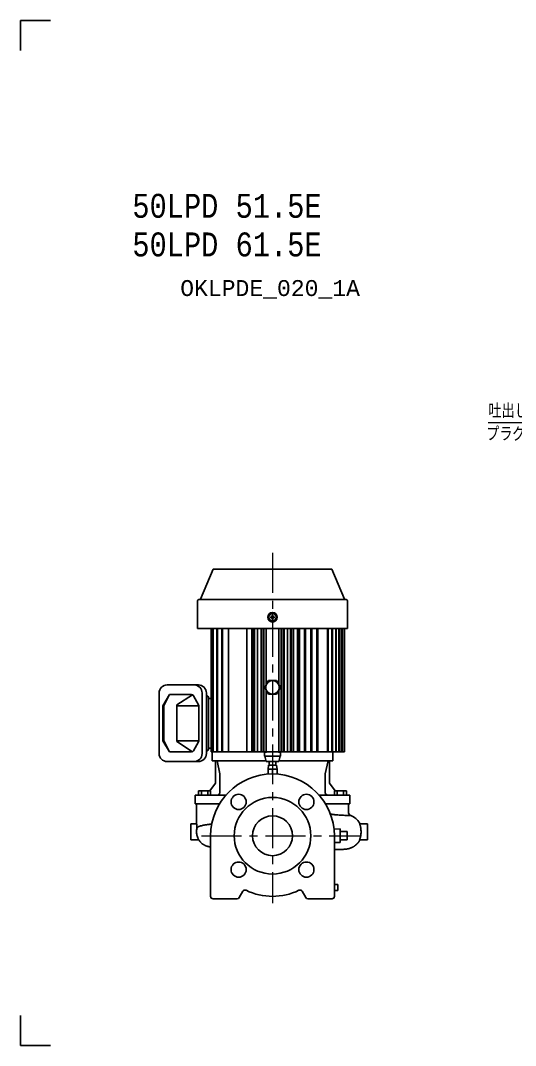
# Model space of a CAD drawing. Extents: x 0 to 1820, y 0 to 1285.
# Drawn here: x 0 to 620, y 0 to 1285 of the extents above; entities that cross this region are included whole.
import ezdxf

# ---------------------------------------------------------------- set-up
doc = ezdxf.new("R2010")
doc.units = 0
doc.header["$LTSCALE"] = 40
doc.header["$MEASUREMENT"] = 0
doc.linetypes.add('CENTER', pattern=[2, 1.25, -0.25, 0.25, -0.25])
doc.layers.get('Defpoints').update_dxf_attribs({"color": 8, "linetype": 'CONTINUOUS'})
doc.layers.add('DETAIL', color=7, linetype='CONTINUOUS')
doc.layers.add('NOTE', color=3, linetype='CONTINUOUS', lineweight=13)
doc.styles.get("Standard").update_dxf_attribs({"font": 'monotxt.shx', "width": 0.83, "bigfont": 'extfont.shx'})

msp = doc.modelspace()

# ---------------------------------------------------------------- linework, layer by layer
at = {"layer": 'Defpoints'}
for p, q in [((37.5, 1285), (0, 1285)), ((0, 1285), (0, 1247.5)), ((0, 37.5), (0, 0)), ((0, 0), (37.5, 0))]:
    msp.add_line(p, q, dxfattribs=at)
at = {"layer": 'DETAIL', "color": 4, "linetype": 'CENTER', "lineweight": 13}
for p, q in [((315.562, 617.464), (315.562, 178.507)), ((226.704, 262.953), (425.995, 262.953))]:
    msp.add_line(p, q, dxfattribs=at)
at = {"layer": 'DETAIL'}
for p, q in [((241.162, 596.953), (225.421, 559.559)), ((241.162, 596.953), (389.962, 596.953)), ((389.962, 596.953), (405.702, 559.559)), ((221.562, 557.353), (221.562, 522.953)), ((223.162, 558.953), (407.962, 558.953)), ((409.562, 557.353), (409.562, 522.953)), ((313.762, 537.51), (313.412, 537.51)), ((313.412, 536.31), (313.412, 537.51)), ((313.762, 536.31), (313.412, 536.31)), ((316.162, 539.36), (314.962, 539.36)), ((314.962, 538.71), (314.962, 539.36)), ((314.962, 534.46), (314.962, 535.11)), ((316.162, 534.46), (314.962, 534.46)), ((316.162, 538.71), (316.162, 539.36)), ((316.162, 534.46), (316.162, 535.11)), ((317.362, 537.51), (317.712, 537.51)), ((317.362, 536.31), (317.712, 536.31)), ((317.712, 536.31), (317.712, 537.51)), ((221.562, 522.953), (409.562, 522.953)), ((238.562, 522.953), (238.562, 367.953)), ((240.291, 522.953), (240.291, 367.953)), ((241.092, 522.953), (241.092, 367.953)), ((245.713, 522.953), (245.713, 367.953)), ((246.649, 522.953), (246.649, 367.953)), ((251.908, 522.953), (251.908, 367.953)), ((252.973, 522.953), (252.973, 367.953)), ((260.366, 522.953), (260.366, 367.953)), ((283.22, 522.953), (283.22, 367.953)), ((289.694, 522.953), (289.694, 367.953)), ((291.733, 522.953), (291.733, 367.953)), ((293.178, 522.953), (293.178, 367.953)), ((296.72, 522.953), (296.72, 367.953)), ((301.482, 522.953), (301.482, 367.953)), ((302.335, 522.953), (302.335, 367.953)), ((304.567, 522.953), (304.567, 367.953)), ((307.562, 451.825), (307.562, 522.953)), ((323.562, 451.825), (323.562, 522.953)), ((326.557, 522.953), (326.557, 367.953)), ((328.785, 522.953), (328.785, 367.953)), ((330.268, 522.953), (330.268, 367.953)), ((334.403, 522.953), (334.403, 367.953)), ((337.942, 522.953), (337.942, 367.953)), ((339.393, 522.953), (339.393, 367.953)), ((342.044, 522.953), (342.044, 367.953)), ((346.851, 522.953), (346.851, 367.953)), ((348.251, 522.953), (348.251, 367.953)), ((349.394, 522.953), (349.394, 367.953)), ((355.418, 522.953), (355.418, 367.953)), ((356.762, 522.953), (356.762, 367.953)), ((363.553, 522.953), (363.553, 367.953)), ((364.807, 522.953), (364.807, 367.953)), ((371.154, 522.953), (371.154, 367.953)), ((372.319, 522.953), (372.319, 367.953)), ((384.466, 522.953), (384.466, 367.953)), ((385.404, 522.953), (385.404, 367.953)), ((390.016, 522.953), (390.016, 367.953)), ((390.847, 522.953), (390.847, 367.953)), ((394.755, 522.953), (394.755, 367.953)), ((395.452, 522.953), (395.452, 367.953)), ((398.627, 522.953), (398.627, 367.953)), ((399.181, 522.953), (399.181, 367.953)), ((401.589, 522.953), (401.589, 367.953)), ((401.995, 522.953), (401.995, 367.953)), ((403.099, 522.953), (403.099, 367.953)), ((405.645, 522.953), (405.645, 367.953)), ((183.562, 451.953), (222.718, 451.953)), ((305.762, 448.953), (310.639, 457.453)), ((320.484, 457.453), (310.639, 457.453)), ((325.362, 448.953), (320.484, 457.453)), ((173.562, 441.953), (173.562, 365.953)), ((178.39, 425.953), (186.398, 439.953)), ((186.398, 439.953), (179.338, 425.953)), ((214.119, 439.953), (186.398, 439.953)), ((215.453, 439.64), (195.908, 426.871)), ((216.775, 438.347), (222.71, 427.044)), ((227.38, 441.953), (227.38, 365.953)), ((232.718, 441.953), (232.718, 365.953)), ((305.762, 448.953), (310.639, 440.453)), ((307.562, 367.953), (307.562, 445.816)), ((320.484, 440.453), (310.639, 440.453)), ((325.362, 448.953), (320.484, 440.453)), ((323.562, 367.953), (323.562, 445.816)), ((178.39, 381.953), (178.39, 425.953)), ((178.39, 425.953), (179.338, 425.953)), ((179.338, 381.953), (179.338, 425.953)), ((195.681, 426.453), (195.681, 381.453)), ((196.181, 425.953), (223.283, 425.953)), ((223.283, 383.185), (223.283, 424.72)), ((235.562, 434.953), (235.562, 372.953)), ((235.562, 434.953), (238.562, 434.953)), ((178.39, 381.953), (186.398, 367.953)), ((178.39, 381.953), (179.338, 381.953)), ((186.398, 367.953), (179.338, 381.953)), ((215.453, 368.266), (195.908, 381.034)), ((196.181, 381.953), (223.129, 381.953)), ((216.775, 369.558), (222.71, 380.861)), ((235.562, 372.953), (238.562, 372.953)), ((214.119, 367.953), (186.398, 367.953)), ((238.562, 367.953), (308.062, 367.953)), ((240.062, 367.953), (240.062, 356.953)), ((305.562, 362.595), (305.562, 367.595)), ((305.562, 367.595), (308.062, 367.595)), ((305.562, 362.595), (325.562, 362.595)), ((307.562, 356.095), (306.062, 362.595)), ((308.062, 367.595), (308.062, 368.095)), ((308.062, 368.095), (323.062, 368.095)), ((323.062, 367.595), (323.062, 368.095)), ((323.062, 367.953), (405.645, 367.953)), ((323.062, 367.595), (325.562, 367.595)), ((323.562, 356.095), (325.062, 362.595)), ((325.562, 362.595), (325.562, 367.595)), ((391.062, 367.953), (391.062, 356.953)), ((405.611, 368.441), (405.611, 367.953)), ((183.562, 355.953), (222.718, 355.953)), ((240.062, 356.953), (307.364, 356.953)), ((244.098, 328.953), (244.098, 356.953)), ((246.042, 356.953), (249.562, 340.453)), ((307.562, 356.095), (323.562, 356.095)), ((310.562, 351.453), (309.932, 345.95)), ((310.562, 351.453), (320.562, 351.453)), ((311.562, 351.453), (311.562, 356.095)), ((319.562, 351.453), (319.562, 356.095)), ((320.561, 351.453), (321.191, 345.95)), ((323.76, 356.953), (391.062, 356.953)), ((385.081, 356.953), (381.562, 340.453)), ((387.025, 328.953), (387.025, 356.953)), ((249.562, 340.453), (249.562, 316.953)), ((309.932, 345.95), (309.932, 340.226)), ((315.562, 345.95), (315.562, 340.453)), ((321.191, 345.95), (321.191, 340.226)), ((381.562, 340.453), (381.562, 316.953)), ((244.098, 328.953), (237.027, 319.453)), ((387.025, 328.953), (394.096, 319.453)), ((218.562, 312.953), (218.562, 302.953)), ((219.562, 313.953), (257.207, 313.953)), ((223.062, 313.953), (223.062, 319.453)), ((238.062, 319.453), (223.062, 319.453)), ((226.562, 313.953), (226.562, 319.453)), ((234.562, 313.953), (234.562, 319.453)), ((238.062, 313.953), (238.062, 319.453)), ((411.562, 313.953), (373.916, 313.953)), ((393.062, 319.453), (408.062, 319.453)), ((393.062, 313.953), (393.062, 319.453)), ((396.562, 313.953), (396.562, 319.453)), ((404.562, 313.953), (404.562, 319.453)), ((408.062, 313.953), (408.062, 319.453)), ((412.562, 312.953), (412.562, 302.953)), ((249.182, 302.953), (218.562, 302.953)), ((220.562, 277.953), (220.562, 302.953)), ((381.941, 302.953), (412.562, 302.953)), ((410.562, 292.791), (410.562, 302.953)), ((389.453, 290.047), (388.047, 290.379)), ((410.562, 292.791), (410.561, 292.783)), ((410.562, 292.791), (410.562, 292.783)), ((213.472, 257.953), (213.472, 277.953)), ((213.472, 277.953), (220.562, 277.953)), ((392.616, 271.254), (400.207, 271.491)), ((400.207, 254.414), (400.207, 271.491)), ((426.206, 277.953), (434.456, 277.953)), ((434.456, 277.953), (434.456, 257.953)), ((213.472, 257.953), (223.147, 257.953)), ((238.062, 262.953), (238.062, 186.953)), ((393.062, 262.953), (393.062, 186.953)), ((409.207, 268.165), (400.207, 268.165)), ((409.207, 257.74), (400.207, 257.74)), ((409.207, 257.74), (409.207, 268.165)), ((424.778, 257.316), (424.78, 257.319)), ((426.206, 257.953), (434.456, 257.953)), ((393.062, 254.637), (400.207, 254.414)), ((424.47, 256.969), (424.528, 256.839)), ((273.928, 185.453), (278.497, 193.368)), ((357.196, 185.453), (352.626, 193.368)), ((397.188, 201.75), (393.062, 201.75)), ((397.188, 194.15), (393.062, 194.15)), ((397.188, 194.15), (397.188, 201.75)), ((241.062, 183.953), (271.33, 183.953)), ((390.062, 183.953), (359.794, 183.953))]:
    msp.add_line(p, q, dxfattribs=at)
for centre, radius in [((315.562, 536.91), 6), ((315.562, 536.91), 4.5), ((315.562, 448.953), 8.5), ((273.135, 305.379), 9.5), ((315.562, 262.953), 48), ((357.988, 305.379), 9.5), ((315.562, 262.953), 25), ((273.135, 220.526), 9.5), ((357.988, 220.526), 9.5)]:
    msp.add_circle(centre, radius, dxfattribs=at)
for centre, radius, start, end in [((223.162, 557.353), 1.6, 90, 180), ((224.502, 559.953), 1, 270, 336.838398), ((406.621, 559.953), 1, 203.161602, 270), ((407.962, 557.353), 1.6, 0, 90), ((313.762, 538.71), 1.2, 270, 0), ((313.762, 535.11), 1.2, 0, 90), ((317.362, 538.71), 1.2, 180, 270), ((317.362, 535.11), 1.2, 90, 180), ((183.562, 441.953), 10, 90, 180), ((217.38, 441.953), 10, 0, 90), ((222.718, 441.953), 10, 0, 90), ((214.119, 436.953), 3, 27.703014, 90), ((230.562, 434.953), 5, 0, 64.455959), ((196.181, 426.453), 0.5, 123.156051, 270), ((218.283, 424.72), 5, 0, 27.703014), ((196.181, 381.453), 0.5, 90, 236.843949), ((218.283, 383.185), 5, 332.296986, 0), ((230.562, 372.953), 5, 295.544041, 0), ((183.562, 365.953), 10, 180, 270), ((214.119, 370.953), 3, 270, 332.296986), ((217.38, 365.953), 10, 270, 0), ((222.718, 365.953), 10, 270, 0), ((315.562, 262.953), 77.5, 0, 180), ((312.747, 338.322), 8.13, 69.745794, 110.2542), ((318.376, 338.322), 8.13, 69.745794, 110.2542), ((219.562, 312.953), 1, 90, 180), ((246.562, 316.953), 3, 270, 0), ((384.562, 316.953), 3, 179.999978, 269.999978), ((411.562, 312.953), 1, 0, 90), ((216.97, 273.083), 3.974, 347.662029, 3.113851), ((426.195, 279.949), 2, 210.409294, 269.949437), ((281.095, 191.868), 3, 64.133174, 150), ((315.562, 262.953), 76, 244.133174, 295.866826), ((350.028, 191.868), 3, 30, 115.866826), ((241.062, 186.953), 3, 180, 270), ((271.33, 186.953), 3, 270, 330), ((359.794, 186.953), 3, 210, 270), ((390.062, 186.953), 3, 270, 0)]:
    msp.add_arc(centre, radius, start, end, dxfattribs=at)
at = {"layer": 'DETAIL', "extrusion": (0, 0, -1)}
for centre, radius, start, end in [((-405.76, 267.954), 21.696, 111.544734, 149.58725), ((-241.11, 267.87), 20.723, 0.227904, 12.156276), ((-124.51, 267.837), 96.583, 173.988333, 176.758278)]:
    msp.add_arc(centre, radius, start, end, dxfattribs=at)
at = {"layer": 'DETAIL'}
msp.add_ellipse((415.561, 292.783), major_axis=(4.977, -0.48), ratio=0.99957376, start_param=3.23786376, end_param=4.43292694, dxfattribs=at)
for points, knots in [([(413.727, 288.134), (413.406, 288.149), (411.496, 288.24), (408.242, 288.399), (404.207, 288.616), (400.619, 288.83), (397.464, 289.047), (394.81, 289.262), (392.951, 289.446), (391.835, 289.581), (391.054, 289.689), (390.488, 289.784), (390.041, 289.88), (389.814, 289.944), (389.453, 290.047), (389.453, 290.047), (389.317, 290.079), (389.453, 290.047), (389.453, 290.047), (389.453, 290.047)], [7.61210745, 7.61210745, 7.61210745, 7.61210745, 9.10951151, 16.6057021, 23.76922654, 31.25172458, 38.7268094, 46.19379626, 53.65499439, 58.19316441, 60.78559196, 65.64564359, 68.84688681, 71.96873255, 73.30954737, 74.37374783, 75.29915003, 75.91287972, 78.63274338, 78.63274338, 78.63274338, 78.63274338]), ([(220.852, 272.234), (220.909, 272.364), (221.06, 272.653), (221.406, 273.124), (221.873, 273.558), (222.546, 274.029), (223.568, 274.575), (225.323, 275.228), (227.537, 275.802), (229.509, 276.2), (231.048, 276.473), (232.198, 276.655), (233.35, 276.824), (234.177, 276.939), (235.028, 277.054), (235.897, 277.17), (236.958, 277.306), (238.18, 277.458), (239.025, 277.56), (239.461, 277.611)], [9.95876598, 9.95876598, 9.95876598, 9.95876598, 12.06450089, 14.88434452, 18.83982636, 21.26646413, 25.8037601, 32.73127419, 40.10242692, 44.70668476, 47.15364942, 50.50626071, 52.02377462, 54.1412294, 55.35124267, 56.86138378, 58.97274632, 61.07874412, 63.25262317, 63.25262317, 63.25262317, 63.25262317]), ([(426.39, 267.953), (426.39, 268.572), (426.353, 269.785), (426.169, 271.829), (425.878, 273.633), (425.551, 275.106), (425.232, 276.328), (424.939, 277.293), (424.656, 278.162), (424.462, 278.743), (424.442, 278.919), (424.47, 278.937)], [0, 0, 0, 0, 1.92574167, 3.77078374, 6.55281277, 8.1752622, 9.57566571, 11.94820801, 13.28377058, 15.55094625, 17.72883101, 17.72883101, 17.72883101, 17.72883101]), ([(222.328, 259.413), (222.175, 259.716), (221.72, 260.693), (221.178, 262.254), (220.716, 264.237), (220.493, 265.703), (220.402, 267.104), (220.389, 267.711), (220.388, 267.953)], [5.82571475, 5.82571475, 5.82571475, 5.82571475, 7.63394163, 10.93380251, 12.04157206, 14.45621908, 15.55220046, 16.27772561, 16.27772561, 16.27772561, 16.27772561]), ([(222.3, 259.469), (222.372, 259.325), (222.52, 259.039), (222.791, 258.545), (223.239, 257.786), (223.862, 256.858), (224.496, 256.04), (224.958, 255.494), (225.328, 255.078), (225.931, 254.443), (226.918, 253.516), (227.98, 252.679), (228.831, 252.098), (229.296, 251.802), (229.632, 251.599), (230.039, 251.364), (230.45, 251.14), (230.937, 250.893), (231.358, 250.693), (231.784, 250.504), (232.141, 250.355), (232.501, 250.213), (232.79, 250.104), (233.154, 249.976), (233.519, 249.854), (233.96, 249.719), (234.403, 249.595), (234.774, 249.5), (235.072, 249.43), (235.295, 249.38), (235.519, 249.333), (235.744, 249.289), (235.967, 249.247), (236.192, 249.209), (236.416, 249.173), (236.641, 249.139), (236.866, 249.108), (237.055, 249.085), (237.205, 249.068), (237.319, 249.055), (237.432, 249.044), (237.543, 249.033), (237.646, 249.024), (237.751, 249.015), (237.849, 249.007), (237.957, 248.999), (238.022, 248.995), (238.059, 248.992), (238.062, 248.992)], [0, 0, 0, 0, 0.48238438, 0.96597735, 1.69014935, 3.12806886, 4.31752237, 4.79460401, 5.27219803, 5.98923508, 7.4238116, 9.33066249, 10.04177361, 10.5141572, 10.9851734, 11.22020707, 11.92348132, 12.39094649, 12.85735068, 13.32282908, 13.78737447, 14.01932625, 14.48258859, 14.71389412, 15.17591221, 15.63701126, 16.0973104, 16.55661615, 16.78601076, 17.01514195, 17.24417947, 17.47294376, 17.70073177, 17.92824196, 18.15619302, 18.38391053, 18.6124705, 18.84207777, 18.957848, 19.0735841, 19.19143134, 19.30924998, 19.41540879, 19.52154822, 19.63301432, 19.74445913, 19.86643511, 19.87435559, 19.87435559, 19.87435559, 19.87435559]), ([(393.062, 245.471), (393.601, 245.487), (394.886, 245.527), (397.33, 245.608), (399.456, 245.687), (401.074, 245.755), (402.538, 245.821), (403.903, 245.892), (405.132, 245.97), (405.855, 246.022), (406.524, 246.077), (407.217, 246.142), (407.851, 246.214), (408.346, 246.28), (408.747, 246.338), (409.302, 246.427), (410.034, 246.565), (410.805, 246.74), (411.393, 246.893), (412.022, 247.07), (412.997, 247.378), (414.333, 247.893), (415.572, 248.477), (416.529, 248.993), (417.174, 249.376), (417.617, 249.659), (417.868, 249.825), (418.084, 249.97), (418.508, 250.264), (419.216, 250.786), (420.065, 251.485), (420.875, 252.227), (421.417, 252.77), (421.791, 253.169), (422.012, 253.412), (422.231, 253.66), (422.447, 253.912), (422.659, 254.167), (422.867, 254.425), (423.071, 254.687), (423.271, 254.951), (423.466, 255.218), (423.658, 255.488), (423.845, 255.76), (424.028, 256.036), (424.207, 256.314), (424.381, 256.594), (424.551, 256.877), (424.707, 257.144), (424.803, 257.317), (424.846, 257.394)], [18.93371183, 18.93371183, 18.93371183, 18.93371183, 22.00650509, 26.45162392, 34.23023587, 37.00870918, 39.23222629, 46.46429146, 49.80804135, 52.04240653, 54.28410839, 57.07712691, 59.34438656, 60.20983053, 61.08988428, 62.29942119, 63.82875092, 65.04387129, 65.74996491, 66.20238141, 67.45676314, 69.28245304, 70.79289092, 71.70988719, 72.62225317, 73.07850283, 73.3067647, 73.53550416, 73.86788208, 74.86628149, 76.19484433, 77.18589621, 78.17354282, 78.50219512, 78.83078808, 79.16334462, 79.49582346, 79.82802812, 80.16013485, 80.49197051, 80.8236879, 81.15513496, 81.48644741, 81.81750673, 82.1484597, 82.47921019, 82.80988782, 83.14041239, 83.47089758, 83.73606671, 83.73606671, 83.73606671, 83.73606671]), ([(424.47, 256.969), (424.453, 256.981), (424.449, 257.037), (424.485, 257.198), (424.538, 257.382), (424.66, 257.762), (424.906, 258.503), (425.258, 259.662), (425.672, 261.282), (426.046, 263.174), (426.325, 265.536), (426.39, 267.134), (426.39, 267.953)], [0, 0, 0, 0, 1.42029401, 1.98885648, 2.84312849, 3.84263675, 5.76310911, 8.20639246, 9.97162637, 12.76368595, 15.18523311, 17.72870893, 17.72870893, 17.72870893, 17.72870893]), ([(426.206, 257.953), (426.08, 257.953), (425.825, 257.928), (425.503, 257.831), (425.263, 257.715), (425.091, 257.606), (424.969, 257.511), (424.891, 257.44), (424.858, 257.407), (424.846, 257.394)], [0, 0, 0, 0, 0.3951474, 0.80214763, 1.09001705, 1.32631986, 1.60064397, 1.82598696, 2.00257925, 2.00257925, 2.00257925, 2.00257925])]:
    msp.add_open_spline(points, degree=3, knots=knots, dxfattribs=at)
for points in [[(426.193, 277.949), (426.197, 277.951), (426.201, 277.953), (426.206, 277.953)], [(426.206, 257.953), (426.201, 257.953), (426.197, 257.954), (426.193, 257.956)]]:
    msp.add_open_spline(points, degree=3, dxfattribs=at)
at = {"layer": 'NOTE'}
msp.add_line((585.648, 781.186), (744.939, 781.186), dxfattribs=at)

# ---------------------------------------------------------------- texts
at = {"layer": 'NOTE', "width": 0.83}
for s, height, p in [('50LPD 51.5E', 30, (140, 1037.679)), ('50LPD 61.5E', 30, (140, 989.274)), ('吐出し圧測定用穴', 18, (585.926, 786.611)), ('プラグ付 3/8 B', 18, (583.14, 757.76))]:
    msp.add_text(s, height=height, dxfattribs=at).set_placement(p)
at = {"layer": 'NOTE'}
msp.add_text('OKLPDE_020_1A', height=20, dxfattribs=at).set_placement((200, 939.585))

doc.saveas('drawing.dxf')
